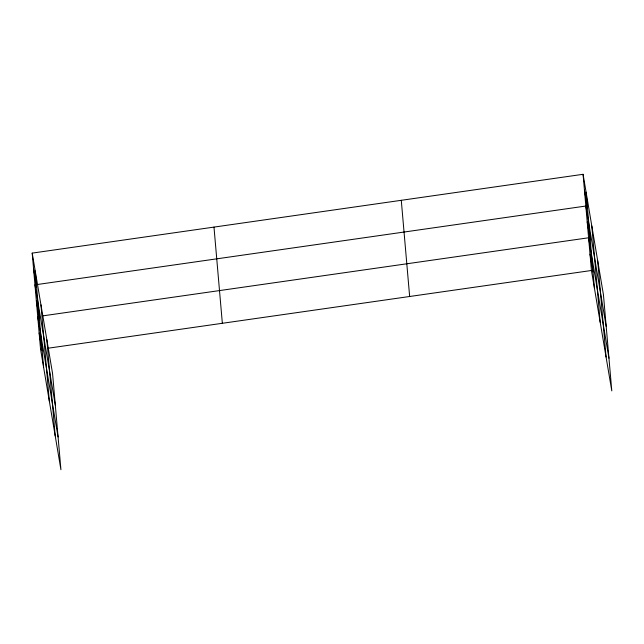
<?xml version="1.0" encoding="UTF-8"?>
<svg xmlns="http://www.w3.org/2000/svg" width="644" height="644" viewBox="0 0 644 644"><rect width="100%" height="100%" fill="white"/><g stroke="black" fill="none" stroke-linecap="round" stroke-linejoin="round"><path stroke-width="0.97" d="M32.2 253.108L52.566 373.512L60.93 469.701L40.564 349.298L32.2 253.108L583.07 174.299L603.436 294.702L611.8 390.892L591.434 270.488L583.07 174.299M39.695 316.309L37.722 316.59L58.081 436.994M42.657 315.882L588.592 237.781L608.958 358.185M40.564 349.298L42.536 349.016M48.469 348.163L591.434 270.488M584.454 190.173L587.481 208.076M606.197 326.444L585.831 206.04L34.961 284.849L55.328 405.253M587.215 221.914L590.242 239.818M590.017 254.138L593.044 272.042M33.577 268.983L36.611 286.886M36.338 300.724L39.373 318.627M39.139 332.948L42.174 350.851M597.713 260.884L606.076 357.066M591.82 226.036L600.184 322.217M586.104 192.21L594.46 288.391M401.284 200.308L409.648 296.49M213.985 227.107L222.349 323.288M46.843 339.694L55.207 435.875M40.95 304.845L49.314 401.027M35.227 271.019L43.591 367.201"/></g></svg>
